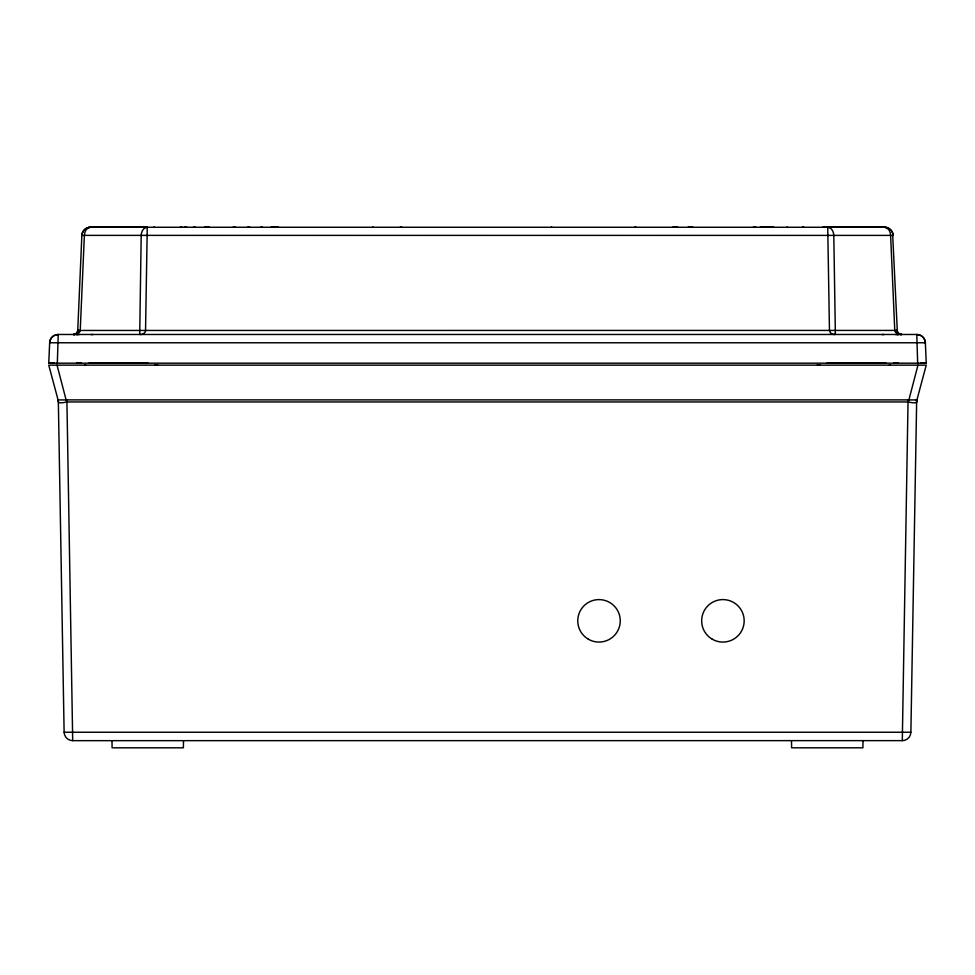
<?xml version="1.0" encoding="UTF-8"?>
<svg xmlns="http://www.w3.org/2000/svg" width="975" height="975" viewBox="0 0 975 975"><rect width="100%" height="100%" fill="white"/><g stroke="black" fill="none" stroke-linecap="round" stroke-linejoin="round"><path stroke-width="1.46" d="M78.366 330.354L77.72 330.452L145.543 330.452L147.262 227.187L90.443 227.199A8.58 6.069 90 0 0 86.958 228.747M183.507 740.659L183.385 747.813L112.101 747.813L111.979 740.659M863.021 740.659L862.899 747.813L791.615 747.813L791.493 740.659M57.037 365.138L66.653 401.992A8.361 2.047 -14.6 0 1 58.317 402.005A8.604 8.519 -15 0 0 58.073 399.921L66.361 399.921A4.18 4.034 0 0 1 66.934 399.884L908.066 399.884L902.302 740.634L72.698 740.659A8.58 8.58 0 0 1 64.118 732.225L58.354 401.956A8.58 8.58 0 0 0 58.061 399.884L48.75 365.138L926.238 365.138L916.927 399.921A8.604 8.519 15 0 0 916.646 401.992A8.361 2.047 14.6 0 1 915.988 402.614M902.302 740.659A8.58 8.58 0 0 0 910.882 732.225L916.646 401.956A8.58 8.58 0 0 1 916.939 399.884L916.914 399.933M926.201 363.175L48.762 363.175L49.664 342.652A8.58 8.58 0 0 1 58.22 334.474L916.78 334.474A8.58 8.58 0 0 1 925.36 342.676L926.25 363.175L920.68 363.078M57.33 363.175L58.22 334.474A8.58 8.58 0 0 0 49.64 342.773L925.36 342.773L924.763 342.566M77.744 330.367L81.863 235.402A8.58 8.58 0 0 1 90.443 227.199L90.443 227.26A8.58 6.069 -90 0 0 84.374 235.475L80.23 330.452A3.827 3.815 -89.9 0 1 78.353 333.109M835.356 333.023L833.808 235.475A8.58 6.069 90 0 0 827.738 227.272M917.963 365.138L908.347 401.992A8.361 2.047 14.6 0 0 916.683 402.005M76.562 333.133L76.038 333.596A9.787 6.13 -89.9 0 1 73.43 334.462A9.604 9.555 -89.6 0 0 77.573 333.608L78.39 333.194M910.857 732.237L64.143 732.237M82.29 235.377L893.137 235.402A8.58 8.58 0 0 0 884.557 227.199L822.705 227.199M890.431 365.15L889.224 365.138M916.086 399.994L916.732 399.957L908.639 399.921A4.18 4.034 0 0 0 908.066 399.884M85.776 365.138L84.569 365.15M820.219 365.138L817.184 365.138M157.816 365.138L154.781 365.138M186.871 227.199L184.129 227.248M119.352 227.199L120.023 227.26M209.125 227.236L208.565 227.212M372.669 227.199L373.315 227.199M551.18 227.236L551.85 227.236M688.045 227.212L692.835 227.199M78.061 363.175L76.672 363.175L81.266 363.09M893.734 363.09L898.328 363.175L896.939 363.175M153.697 227.26L154.501 227.199M180.265 227.236L182.13 227.212M193.477 227.212L195.39 227.236M204.348 227.224L208.906 227.212M233.037 227.248L235.658 227.248M247.504 227.248L249.746 227.199M260.703 227.199L262.47 227.199M270.952 227.199L278.533 227.199M400.201 227.199L401.944 227.199M634.64 227.212L636.163 227.212M672.579 227.199L677.759 227.199M753.346 227.199L756.173 227.248M773.797 227.199L760.086 227.199M787.617 227.236L786.715 227.26M802.523 227.236L803.985 227.236L803.168 227.26M843.497 227.199L845.252 227.199L844.265 227.199M145.543 330.452L896.634 330.415L898.146 332.768M77.452 334.559L76.672 334.559L79.243 334.559M93.1 334.559L91.065 334.559M881.9 334.559L883.935 334.559M897.548 334.559L898.328 334.559L895.757 334.559M93.649 363.175L92.259 363.175M54.32 363.078L48.75 363.175M89.042 363.09L93.576 363.09M147.993 363.09L94.173 363.163L95.367 363.163M827.007 363.09L880.827 363.163L879.633 363.163M885.958 363.09L881.534 363.09L882.741 363.175M66.934 399.884L66.934 401.956L908.066 401.956M896.634 330.354L897.28 330.452L892.71 235.377M896.61 333.194L897.146 333.511A9.604 9.555 89.7 0 0 901.57 334.51L901.57 334.547A9.787 6.13 89.9 0 1 898.962 333.669L898.438 333.194M830.529 332.841L829.457 330.452L827.738 227.187A8.58 6.069 -90 0 1 829.567 227.577M917.67 363.175L916.78 334.474A8.58 8.58 0 0 1 925.36 342.773M66.934 401.956L72.698 740.634M835.356 333.097A9.031 0.975 89.9 0 1 834.795 334.474M834.783 334.449A8.873 6.91 -90 0 1 830.481 332.938M77.573 333.669A9.787 9.738 -89.6 0 1 73.43 334.523L73.43 334.547A9.604 6.021 -89.9 0 0 76.233 333.535M897.414 333.608A9.031 8.982 89.4 0 0 901.57 334.401A8.873 5.557 90 0 1 898.109 332.853M888.042 228.747A8.58 6.069 -90 0 0 884.557 227.199L884.557 227.26A8.58 6.069 90 0 1 890.626 235.475L894.77 330.452A3.827 3.815 89.6 0 0 896.647 333.109M893.137 235.462A8.58 8.58 0 0 0 884.557 227.26L90.443 227.26A8.58 8.58 0 0 0 81.863 235.462M898.463 333.109A3.827 2.401 90 0 1 897.219 330.464M145.433 227.577A8.58 6.069 90 0 1 147.262 227.187M147.262 227.272A8.58 6.069 -90 0 0 141.192 235.475L139.73 333.523A9.604 1.036 -90 0 0 140.205 334.523A9.787 7.629 89.9 0 0 143.459 333.682L144.105 333.206A3.827 2.986 90 0 0 145.616 330.476M76.537 333.048A3.827 2.401 -90 0 0 77.781 330.403A3.827 2.401 -89.9 0 1 76.537 333.109M712.286 639.222A21.255 21.243 0 0 0 744.169 620.843A21.255 21.243 0 0 0 712.298 602.428A21.255 21.243 0 0 0 712.286 639.222M588.376 639.222A21.255 21.243 0 0 0 620.258 620.843A21.255 21.243 0 0 0 588.4 602.428A21.255 21.243 0 0 0 588.376 639.222"/></g></svg>
